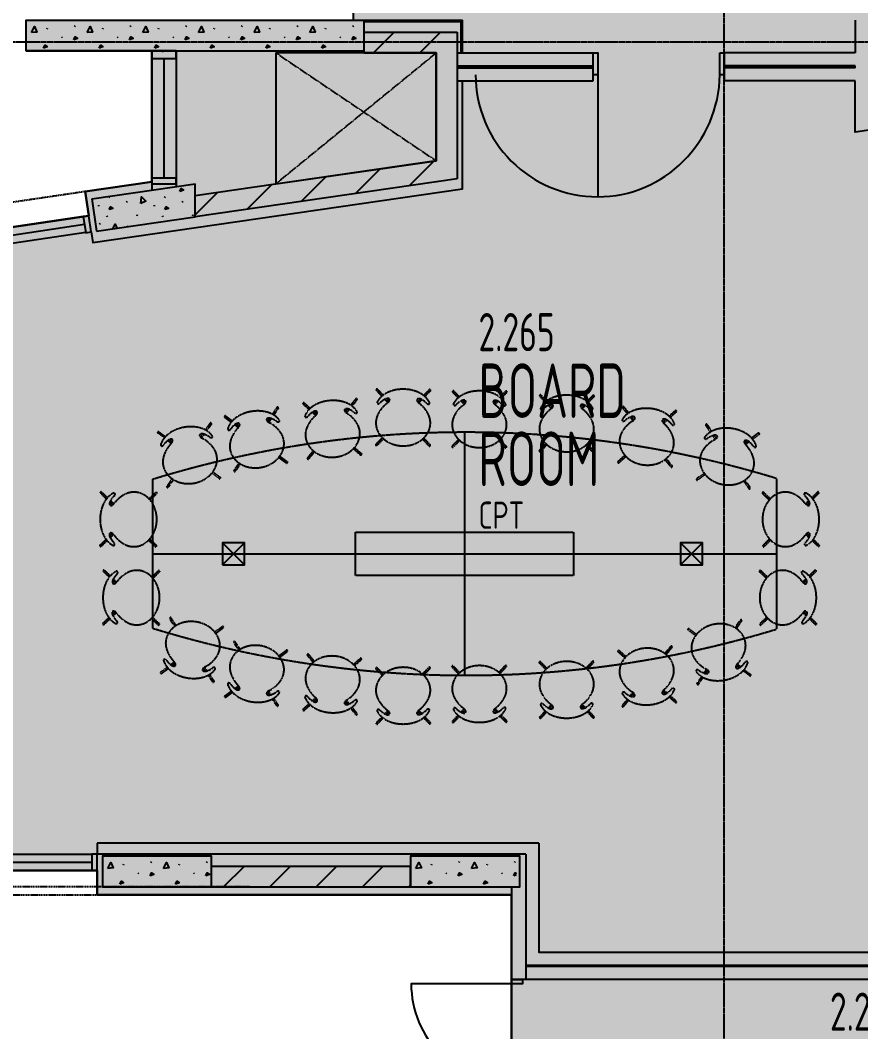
# Model space of a CAD drawing. Header units: millimetres. Extents: x -45258 to 103756, y -3540 to 105026.
# Drawn here: x -82 to 7626, y 7762 to 17043 of the extents above; entities that cross this region are included whole.
import ezdxf
from ezdxf.enums import TextEntityAlignment as Align

# ---------------------------------------------------------------- set-up
doc = ezdxf.new("R2010")
doc.units = ezdxf.units.MM
doc.header["$LTSCALE"] = 0.4
for name, pattern in [('BLD-80-FL-2$0$CENTER', [50.8, 31.75, -6.35, 6.35, -6.35]), ('BLD-80-FL-2$0$DASHED2', [9.525, 6.35, -3.175]), ('BLD-80-FL-2$0$HIDDEN', [0.375, 0.25, -0.125]), ('BLD-80-FL-2$0$HIDDEN2', [4.7625, 3.175, -1.5875])]:
    doc.linetypes.add(name, pattern=pattern)
for name, color, linetype in [('BLD-80-FL-2$0$DO-EXST-6CO', 6, 'Continuous'), ('BLD-80-FL-2$0$FL-EXST-8CO', 8, 'Continuous'), ('BLD-80-FL-2$0$ST-EXST-6CO', 6, 'Continuous'), ('BLD-80-FL-2$0$ST-EXST-7CO', 7, 'Continuous'), ('BLD-80-FL-2$0$ST-GRID-9CE', 9, 'BLD-80-FL-2$0$CENTER'), ('BLD-80-FL-2$0$TX-EXST-6CO', 6, 'Continuous'), ('BLD-80-FL-2$0$WA-HTCH-8CO-EXST', 8, 'Continuous'), ('BLD-80-FL-2$0$WA-MASN-3CO-EXST', 3, 'Continuous'), ('BLD-80-FL-2$0$WA-PART-6C0-EXST', 6, 'Continuous'), ('BLD-80-FL-2$0$WN-EXST-8CO', 8, 'Continuous'), ('XREF', 8, 'Continuous')]:
    doc.layers.add(name, color=color, linetype=linetype)
doc.layers.add('BLD-80-FL-2$0$FU-LOOS-8H2-EXST', color=8, linetype='BLD-80-FL-2$0$HIDDEN2', lineweight=25)
doc.layers.add('BLD-80-FL-2$0$SI-BUIL-253CO', color=253, linetype='Continuous', lineweight=25)
doc.styles.add('BLD-80-FL-2$0$ISO3098B', font='isocp2.shx', dxfattribs={"width": 0.8})

# ---------------------------------------------------------------- blocks, each defined once
blk = doc.blocks.new('BLD-80-FL-2', base_point=(226.58, 457.44))
at = {"layer": 'BLD-80-FL-2$0$SI-BUIL-253CO'}
h = blk.add_hatch(color=256, dxfattribs=at)
h.dxf.hatch_style = 1
h.paths.add_polyline_path([(33930.98, 4350.99), (36240.99, 4350.99), (36240.99, 199.98), (33930.98, 199.98)], flags=16)
h.paths.add_polyline_path([(38800, 6450.02), (41466.66, 6450.02), (41466.66, 3400.02), (38800, 3400.02)], flags=16)
h.paths.add_polyline_path([(36350, 2900.02), (39550, 2900.02), (39550, 200.02), (36350, 200.02)], flags=16)
h.paths.add_polyline_path([(41566.66, 6450.02), (44233.32, 6450.02), (44233.32, 3400.02), (41566.66, 3400.02)], flags=16)
h.paths.add_polyline_path([(38700, 6950.02), (38700, 3000.02), (36349.99, 3000.02), (36349.99, 6950.02), (29849.99, 6950.01), (29849.99, 8700.01), (27292.54, 8700.01), (27292.54, 8818.01), (28771.29, 18568.34), (29466.85, 23152.04), (16621.8, 25100.52), (16625.04, 25122.94), (16625.04, 27379.99), (12299.98, 27379.99), (12299.98, 27100), (13799.98, 27100), (13799.98, 25086.47), (219.98, 23282.48), (219.98, 19520), (3199.98, 19520), (3199.98, 17500), (199.98, 17500), (199.98, 17220), (1349.98, 17220), (1349.98, 16017.89), (739.79, 15927.75), (772.65, 15705.27), (-1172.02, 15418.02), (-327.38, 9699.99), (849.99, 9699.99), (849.99, 9474.99), (4649.78, 9474.99), (4649.78, 6950), (3600, 6950), (3600, 2989.93), (10761.85, 2240.02), (10784.76, 2458.82), (10752.61, 2462.19), (10752.61, 2550.02), (16300, 2550), (16300.02, 1881.32), (16155.36, 1896.47), (16132.45, 1677.66), (19500, 1325.05), (19500.01, 149.98), (18899.98, 147.57), (18900, -130.02), (47099.98, -129.97), (47099.98, 150.03), (46250, 150.03), (46250, 2900.03), (46999.99, 2900.03), (46999.99, 3399.98), (44333.26, 3399.98), (44333.26, 6450.02), (47099.99, 6450.02), (47099.99, 6950.02)])
at = {"layer": 'BLD-80-FL-2$0$DO-EXST-6CO'}
blk.add_line((5439.99, 17000), (5439.99, 15880), dxfattribs=at)
for points in [[(5399.98, 17200), (5439.98, 17200), (5439.98, 17000), (5399.98, 17000)], [(6559.99, 17200), (6599.99, 17200), (6599.99, 17000), (6559.99, 17000)], [(4749.96, 8699.99), (4749.95, 8659.99), (4649.96, 8659.99), (4649.96, 8699.99)]]:
    blk.add_lwpolyline(points, close=True, dxfattribs=at)
blk.add_lwpolyline([(4649.96, 8659.99), (3729.95, 8659.99), (3729.95, 8659.99, 0.4142136), (4649.95, 7739.99)], format="xyb", dxfattribs=at)
blk.add_arc((5439.99, 17000), 1120, 180.000036, 270.000036, dxfattribs=at)
blk.add_ellipse((5456.23, 17003.64), major_axis=(-320.55, -1078.73), ratio=0.979214, start_param=0.2799196, end_param=1.8507159, dxfattribs=at)
at = {"layer": 'BLD-80-FL-2$0$FL-EXST-8CO', "linetype": 'BLD-80-FL-2$0$DASHED2'}
for p, q in [((3960.26, 17200.01), (2489.99, 16000)), ((2489.99, 17200), (3959.98, 16209.92))]:
    blk.add_line(p, q, dxfattribs=at)
at = {"layer": 'BLD-80-FL-2$0$FL-EXST-8CO'}
for p, q in [((1999.96, 12504.23), (2199.96, 12704.23)), ((1999.96, 12704.23), (2199.96, 12504.23)), ((6199.96, 12504.23), (6399.96, 12704.23)), ((6199.96, 12704.23), (6399.96, 12504.23)), ((4649.77, 9549.99), (4649.96, 7699.99))]:
    blk.add_line(p, q, dxfattribs=at)
for points in [[(2489.99, 17200), (2489.99, 16000), (3959.98, 16209.92), (3960.26, 17200.01)], [(1999.96, 12504.23), (2199.96, 12504.23), (2199.96, 12704.23), (1999.96, 12704.23)], [(6199.96, 12504.23), (6399.96, 12504.23), (6399.96, 12704.23), (6199.96, 12704.23)]]:
    blk.add_lwpolyline(points, close=True, dxfattribs=at)
at = {"layer": 'BLD-80-FL-2$0$FU-LOOS-8H2-EXST'}
for p, q in [((3418.93, 14115.71), (3471.4, 14060.28)), ((3897.77, 14112), (3844.43, 14057.39)), ((3223.97, 14028.25), (3175.6, 13969.19)), ((3233.77, 14018.12), (3185.91, 13959.69)), ((3409.87, 14104.91), (3461.8, 14050.06)), ((3488.04, 14022.35), (3516.83, 13991.94)), ((3501.29, 14028.71), (3526.68, 14001.89)), ((3814.06, 14026.29), (3788.26, 13999.86)), ((3827.22, 14019.72), (3797.96, 13989.76)), ((3906.65, 14101.06), (3853.88, 14047.02)), ((4109.12, 14089.42), (4161.04, 14034.57)), ((4118.17, 14100.22), (4170.65, 14044.79)), ((4597.01, 14096.51), (4543.68, 14041.9)), ((4605.9, 14085.57), (4553.13, 14031.54)), ((4909.22, 14050.63), (4961.15, 13995.78)), ((4918.28, 14061.43), (4970.76, 14006)), ((5397.12, 14057.72), (5343.79, 14003.11)), ((5406.01, 14046.78), (5353.24, 13992.75)), ((2499.82, 13948.85), (2456.78, 13885.81)), ((2510.47, 13939.62), (2467.88, 13877.24)), ((2738.55, 13978.66), (2795.06, 13928.54)), ((2746.63, 13990.21), (2803.73, 13939.56)), ((3148.05, 13935.57), (3124.65, 13906.99)), ((3161.73, 13930.17), (3135.19, 13897.77)), ((4187.28, 14006.86), (4216.07, 13976.45)), ((4200.53, 14013.22), (4225.92, 13986.4)), ((4513.31, 14010.8), (4487.5, 13984.38)), ((4526.46, 14004.23), (4497.2, 13974.27)), ((4987.39, 13968.07), (5016.18, 13937.66)), ((5000.64, 13974.43), (5026.03, 13947.61)), ((5313.42, 13972.01), (5287.61, 13945.59)), ((5326.57, 13965.44), (5297.31, 13935.48)), ((5665.64, 13946.09), (5713.5, 13887.66)), ((5675.45, 13956.21), (5723.82, 13897.16)), ((2020.57, 13857.14), (2081.23, 13812.14)), ((2027.61, 13869.35), (2088.92, 13823.87)), ((2432.27, 13849.91), (2411.45, 13819.4)), ((2446.37, 13845.72), (2422.75, 13811.13)), ((2823.61, 13903.22), (2854.94, 13875.44)), ((2836.26, 13910.72), (2863.89, 13886.21)), ((5737.69, 13858.13), (5764.22, 13825.74)), ((5751.36, 13863.53), (5774.76, 13834.96)), ((6063.16, 13838.68), (6035.53, 13814.18)), ((6075.8, 13831.19), (6044.47, 13803.4)), ((6152.79, 13918.17), (6095.68, 13867.52)), ((6160.87, 13906.62), (6104.36, 13856.51)), ((1885.82, 13804.26), (1842.78, 13741.22)), ((1896.47, 13795.03), (1853.89, 13732.65)), ((2111.88, 13789.41), (2145.52, 13764.46)), ((2123.83, 13797.98), (2153.49, 13775.97)), ((6430.63, 13782.75), (6473.22, 13720.38)), ((6441.28, 13791.99), (6484.32, 13728.94)), ((1406.57, 13712.55), (1467.24, 13667.56)), ((1413.61, 13724.76), (1474.92, 13679.29)), ((1497.89, 13644.82), (1531.52, 13619.87)), ((1509.83, 13653.39), (1539.49, 13631.39)), ((1818.28, 13705.32), (1797.45, 13674.81)), ((1832.37, 13701.13), (1808.76, 13666.55)), ((3466.35, 13670.22), (3405.84, 13608.26)), ((3474.45, 13658.48), (3417.4, 13600.06)), ((3835.17, 13655.69), (3891.31, 13596.39)), ((3843.45, 13667.3), (3902.99, 13604.41)), ((4165.59, 13654.73), (4105.08, 13592.77)), ((4173.7, 13643), (4116.64, 13584.58)), ((4217.99, 13719.41), (4217.99, 11489.73)), ((4542.7, 13651.81), (4602.24, 13588.92)), ((6494.73, 13688.86), (6518.35, 13654.27)), ((6508.83, 13693.04), (6529.65, 13662.54)), ((6913.49, 13712.49), (6852.19, 13667.01)), ((6920.53, 13700.28), (6859.87, 13655.28)), ((2832.69, 13550.55), (2777.81, 13483.55)), ((3201.38, 13568.22), (3262.47, 13514.04)), ((3208.62, 13580.5), (3273.41, 13523.04)), ((4534.41, 13640.2), (4590.55, 13580.91)), ((4965.7, 13615.94), (4905.19, 13553.98)), ((4973.81, 13604.21), (4916.75, 13545.79)), ((5334.52, 13601.41), (5390.66, 13542.12)), ((5342.81, 13613.02), (5402.35, 13550.13)), ((6817.27, 13641.11), (6787.61, 13619.11)), ((6829.22, 13632.55), (6795.58, 13607.6)), ((2517.41, 13488.6), (2582.99, 13439.96)), ((2523.55, 13501.47), (2593.11, 13449.88)), ((2841.79, 13539.56), (2790.05, 13476.39)), ((5690.8, 13508.47), (5626, 13451.01)), ((5698.04, 13496.18), (5636.94, 13442)), ((6057.62, 13467.53), (6109.37, 13404.36)), ((6066.72, 13478.51), (6121.6, 13411.51)), ((2151.67, 13438.87), (2102.84, 13367.34)), ((2161.69, 13428.72), (2115.65, 13361.28)), ((1358.21, 13288.07), (1358.21, 11920.3)), ((1537.67, 13294.28), (1488.84, 13222.75)), ((1547.69, 13284.13), (1501.65, 13216.69)), ((1903.41, 13344.02), (1969, 13295.37)), ((1909.56, 13356.89), (1979.11, 13305.29)), ((6417.55, 13344.61), (6347.99, 13293.01)), ((6423.69, 13331.74), (6358.11, 13283.09)), ((6779.41, 13271.85), (6825.45, 13204.41)), ((6789.43, 13282), (6838.27, 13210.48)), ((7078.99, 13295.49), (7078.99, 11913.36)), ((879.8, 13162.26), (934.42, 13108.93)), ((890.74, 13171.15), (944.78, 13118.38)), ((972.08, 13091.71), (1002.04, 13062.45)), ((1324.5, 13107.95), (1387.39, 13167.49)), ((1336.11, 13099.66), (1395.41, 13155.81)), ((7012.16, 13099.67), (6952.86, 13155.81)), ((7023.77, 13107.95), (6960.88, 13167.49)), ((7376.19, 13091.72), (7346.23, 13062.46)), ((7457.53, 13171.15), (7403.5, 13118.38)), ((7468.47, 13162.26), (7413.86, 13108.93)), ((965.51, 13078.56), (991.94, 13052.76)), ((7382.76, 13078.56), (7356.33, 13052.76)), ((876.1, 12683.42), (931.53, 12735.9)), ((886.9, 12674.37), (941.74, 12726.29)), ((963.09, 12765.78), (989.91, 12791.18)), ((969.46, 12752.53), (999.87, 12781.32)), ((1321.58, 12730.84), (1383.55, 12670.34)), ((1333.32, 12738.95), (1391.74, 12681.9)), ((3218.6, 12804.22), (5218.6, 12804.22)), ((3218.6, 12404.22), (3218.6, 12804.22)), ((5218.6, 12804.22), (5218.6, 12404.22)), ((7014.95, 12738.95), (6956.53, 12681.9)), ((7026.69, 12730.84), (6964.73, 12670.34)), ((7378.82, 12752.53), (7348.41, 12781.33)), ((7385.18, 12765.79), (7358.36, 12791.18)), ((7461.38, 12674.37), (7406.53, 12726.3)), ((7472.18, 12683.42), (7416.75, 12735.9)), ((1358.21, 12604.22), (7078.99, 12604.22)), ((905.55, 12444.56), (960.17, 12391.23)), ((916.49, 12453.45), (970.53, 12400.68)), ((1350.25, 12390.25), (1413.14, 12449.79)), ((1361.86, 12381.96), (1421.16, 12438.1)), ((6986.41, 12381.96), (6927.11, 12438.11)), ((6998.02, 12390.25), (6935.13, 12449.79)), ((7431.78, 12453.45), (7377.74, 12400.68)), ((7442.72, 12444.56), (7388.11, 12391.23)), ((991.26, 12360.86), (1017.69, 12335.06)), ((997.83, 12374.01), (1027.79, 12344.75)), ((5218.6, 12404.22), (3218.6, 12404.22)), ((7350.44, 12374.01), (7320.48, 12344.75)), ((7357.01, 12360.86), (7330.58, 12335.06)), ((988.84, 12048.08), (1015.66, 12073.48)), ((7359.43, 12048.09), (7332.61, 12073.48)), ((901.85, 11965.72), (957.28, 12018.2)), ((912.65, 11956.67), (967.49, 12008.59)), ((995.21, 12034.83), (1025.62, 12063.62)), ((1347.33, 12013.14), (1409.3, 11952.63)), ((1359.07, 12021.25), (1417.49, 11964.2)), ((1563.86, 11937.56), (1515.03, 12009.08)), ((1573.88, 11947.71), (1527.84, 12015.15)), ((6701.51, 11926.79), (6747.55, 11994.23)), ((6711.53, 11916.64), (6760.36, 11988.16)), ((6989.2, 12021.25), (6930.78, 11964.2)), ((7000.94, 12013.14), (6938.98, 11952.64)), ((7353.07, 12034.83), (7322.66, 12063.62)), ((7435.63, 11956.67), (7380.78, 12008.6)), ((7446.43, 11965.72), (7391, 12018.2)), ((1929.6, 11887.82), (1995.19, 11936.47)), ((1935.75, 11874.95), (2005.3, 11926.54)), ((6339.64, 11854.03), (6270.08, 11905.62)), ((6345.79, 11866.9), (6280.2, 11915.55)), ((2151.67, 11718.96), (2102.84, 11790.49)), ((2161.69, 11729.11), (2115.65, 11796.55)), ((2517.41, 11669.22), (2582.99, 11717.87)), ((2523.55, 11656.36), (2593.11, 11707.95)), ((5690.8, 11649.36), (5626, 11706.82)), ((5698.04, 11661.65), (5636.94, 11715.83)), ((6057.62, 11690.3), (6109.37, 11753.47)), ((6066.72, 11679.32), (6121.6, 11746.32)), ((1524.08, 11587.01), (1557.71, 11611.96)), ((2832.69, 11607.28), (2777.81, 11674.28)), ((2841.79, 11618.27), (2790.05, 11681.44)), ((3201.38, 11589.61), (3262.47, 11643.79)), ((3208.62, 11577.33), (3273.42, 11634.79)), ((4965.7, 11541.89), (4905.19, 11603.85)), ((4973.81, 11553.62), (4916.75, 11612.04)), ((5334.52, 11556.42), (5390.66, 11615.71)), ((5342.81, 11544.81), (5402.35, 11607.7)), ((1432.76, 11519.28), (1493.43, 11564.28)), ((1439.8, 11507.07), (1501.11, 11552.55)), ((1536.02, 11578.44), (1565.69, 11600.45)), ((1844.47, 11526.51), (1823.65, 11557.02)), ((1858.56, 11530.7), (1834.95, 11565.29)), ((3466.35, 11487.61), (3405.84, 11549.57)), ((3474.45, 11499.34), (3417.4, 11557.77)), ((3835.17, 11502.14), (3891.31, 11561.44)), ((3843.45, 11490.53), (3902.99, 11553.42)), ((4165.59, 11503.1), (4105.08, 11565.06)), ((4173.7, 11514.83), (4116.64, 11573.25)), ((4534.41, 11517.63), (4590.55, 11576.92)), ((4542.7, 11506.02), (4602.24, 11568.91)), ((6416.83, 11509.78), (6440.44, 11544.37)), ((6430.92, 11505.6), (6451.75, 11536.1)), ((6739.37, 11557.52), (6709.71, 11579.53)), ((6751.31, 11566.09), (6717.68, 11591.04)), ((6835.59, 11486.15), (6774.28, 11531.63)), ((6842.63, 11498.36), (6781.96, 11543.36)), ((1912.02, 11427.57), (1868.97, 11490.61)), ((1922.66, 11436.8), (1880.08, 11499.18)), ((6352.73, 11415.88), (6395.31, 11478.26)), ((6363.38, 11406.65), (6406.42, 11469.7)), ((2020.57, 11300.69), (2081.23, 11345.68)), ((2027.61, 11288.48), (2088.92, 11333.95)), ((2111.88, 11368.42), (2145.52, 11393.37)), ((2123.83, 11359.85), (2153.49, 11381.85)), ((2432.27, 11307.92), (2411.45, 11338.43)), ((2446.37, 11312.11), (2422.75, 11346.69)), ((5737.69, 11299.7), (5764.22, 11332.09)), ((5751.36, 11294.3), (5774.76, 11322.87)), ((6063.16, 11319.15), (6035.53, 11343.65)), ((6075.8, 11326.64), (6044.47, 11354.43)), ((2499.82, 11208.98), (2456.78, 11272.02)), ((2510.47, 11218.21), (2467.89, 11280.59)), ((2823.61, 11254.61), (2854.94, 11282.39)), ((2836.26, 11247.11), (2863.89, 11271.62)), ((3148.05, 11222.26), (3124.65, 11250.84)), ((3161.73, 11227.66), (3135.19, 11260.06)), ((5665.64, 11211.74), (5713.5, 11270.17)), ((5675.45, 11201.62), (5723.82, 11260.67)), ((6152.79, 11239.66), (6095.68, 11290.31)), ((6160.87, 11251.21), (6104.36, 11301.32)), ((2738.55, 11179.17), (2795.06, 11229.29)), ((2746.62, 11167.62), (2803.74, 11218.27)), ((3223.97, 11129.58), (3175.6, 11188.64)), ((3233.77, 11139.71), (3185.91, 11198.14)), ((3488.04, 11135.48), (3516.83, 11165.89)), ((3501.29, 11129.12), (3526.68, 11155.94)), ((3814.06, 11131.54), (3788.26, 11157.96)), ((3827.22, 11138.11), (3797.96, 11168.07)), ((4187.28, 11150.97), (4216.07, 11181.38)), ((4200.53, 11144.61), (4225.92, 11171.43)), ((4513.31, 11147.03), (4487.5, 11173.45)), ((4526.46, 11153.6), (4497.2, 11183.56)), ((4909.22, 11107.2), (4961.15, 11162.05)), ((4918.28, 11096.4), (4970.76, 11151.83)), ((4987.39, 11189.76), (5016.18, 11220.17)), ((5000.64, 11183.4), (5026.03, 11210.22)), ((5313.42, 11185.82), (5287.61, 11212.24)), ((5326.57, 11192.39), (5297.31, 11222.35)), ((5397.12, 11100.11), (5343.79, 11154.72)), ((5406.01, 11111.05), (5353.23, 11165.08)), ((3409.87, 11052.92), (3461.8, 11107.77)), ((3418.93, 11042.12), (3471.4, 11097.55)), ((3897.77, 11045.83), (3844.43, 11100.44)), ((3906.65, 11056.77), (3853.88, 11110.8)), ((4109.12, 11068.41), (4161.04, 11123.26)), ((4118.17, 11057.61), (4170.65, 11113.04)), ((4597.01, 11061.32), (4543.68, 11115.93)), ((4605.9, 11072.26), (4553.13, 11126.29))]:
    blk.add_line(p, q, dxfattribs=at)
for centre, radius, start, end in [((3415.3, 14109.63), 7, 38.006548, 228.76187), ((3901.29, 14105.87), 7, 310.350931, 141.106253), ((3228.02, 14022.45), 7, 315.350931, 146.106253), ((4114.55, 14094.14), 7, 38.006548, 228.76187), ((4600.54, 14090.38), 7, 310.350931, 141.106253), ((4914.66, 14055.35), 7, 38.006548, 228.76187), ((5400.65, 14051.59), 7, 310.350931, 141.106253), ((2504.36, 13943.43), 7, 320.350931, 151.106253), ((2743.55, 13983.84), 7, 43.006548, 233.76187), ((3678.47, 13757.86), 283.86, 126.06909, 150.910487), ((3632.71, 13758.22), 283.86, 28.202315, 53.487287), ((4377.71, 13742.37), 283.86, 126.06909, 150.910487), ((4331.96, 13742.73), 283.86, 28.202315, 53.487287), ((5177.82, 13703.58), 283.86, 126.06909, 150.910487), ((5132.07, 13703.94), 283.86, 28.202315, 53.487287), ((5671.4, 13950.41), 7, 33.893765, 224.649087), ((2025.1, 13862.74), 7, 48.006548, 238.76187), ((3036.37, 13656.34), 283.86, 131.06909, 155.910487), ((2990.76, 13652.71), 283.86, 33.202315, 58.487287), ((6155.87, 13911.8), 7, 306.238148, 136.99347), ((1890.36, 13798.84), 7, 320.350931, 151.106253), ((2345.35, 13562.01), 283.86, 136.06909, 160.910487), ((2300.23, 13554.42), 283.86, 38.202315, 63.487287), ((5908.66, 13580.67), 283.86, 121.512731, 146.797703), ((5863.04, 13584.31), 283.86, 24.089531, 48.930928), ((6436.74, 13786.56), 7, 28.893765, 219.649087), ((4233.42, 3950.58), 9768.84, 73.064245, 107.114734), ((1411.1, 13718.15), 7, 48.006548, 238.76187), ((1686.23, 13409.83), 283.86, 38.202315, 63.487287), ((6640.87, 13397.55), 283.86, 116.512731, 141.797703), ((6916, 13705.88), 7, 301.238148, 131.99347), ((1731.36, 13417.42), 283.86, 136.06909, 160.910487), ((3411.39, 13603.65), 7, 130.135287, 320.516276), ((3897.37, 13599.88), 7, 218.596526, 48.977515), ((4110.63, 13588.16), 7, 130.135287, 320.516276), ((4596.62, 13584.39), 7, 218.596526, 48.977515), ((4910.74, 13549.37), 7, 130.135287, 320.516276), ((5396.73, 13545.6), 7, 218.596526, 48.977515), ((6595.75, 13405.15), 283.86, 19.089531, 43.930928), ((2783.75, 13479.43), 7, 135.135287, 325.516276), ((3268.21, 13518.04), 7, 223.596526, 53.977515), ((2109.11, 13363.76), 7, 140.135287, 330.516276), ((2588.36, 13444.45), 7, 228.596526, 58.977515), ((5631.2, 13446.01), 7, 126.022503, 316.403492), ((6115.67, 13407.4), 7, 214.483742, 44.864731), ((1974.37, 13299.86), 7, 228.596526, 58.977515), ((6352.74, 13287.58), 7, 121.022503, 311.403492), ((1495.11, 13219.17), 7, 140.135287, 330.516276), ((6832, 13206.9), 7, 209.483742, 39.864731), ((885.93, 13165.79), 7, 40.351081, 231.106403), ((1233.59, 12897.21), 283.86, 118.202465, 143.487437), ((1391.92, 13161.87), 7, 308.596676, 138.977665), ((6956.35, 13161.87), 7, 41.022353, 231.403342), ((7114.69, 12897.21), 283.86, 36.512581, 61.797553), ((7462.34, 13165.79), 7, 308.893615, 139.648937), ((1233.94, 12942.97), 283.86, 216.06924, 240.910637), ((7114.33, 12942.97), 283.86, 299.089381, 323.930778), ((882.17, 12679.8), 7, 128.006698, 318.76202), ((1388.16, 12675.89), 7, 220.135437, 50.516426), ((6960.12, 12675.89), 7, 129.483592, 319.864581), ((7466.1, 12679.8), 7, 221.237998, 51.99332), ((911.68, 12448.09), 7, 40.351081, 231.106403), ((1417.67, 12444.17), 7, 308.596676, 138.977665), ((6930.6, 12444.17), 7, 41.022353, 231.403342), ((7436.59, 12448.09), 7, 308.893615, 139.648937), ((1259.34, 12179.51), 283.86, 118.202465, 143.487437), ((7088.94, 12179.51), 283.86, 36.512581, 61.797553), ((1259.69, 12225.27), 283.86, 216.06924, 240.910637), ((1521.3, 12012.66), 7, 29.483742, 219.864731), ((6754.09, 11991.74), 7, 320.135287, 150.516276), ((7088.58, 12225.27), 283.86, 299.089381, 323.930778), ((907.92, 11962.1), 7, 128.006698, 318.76202), ((4233.42, 21258.55), 9768.84, 252.886592, 286.93529), ((1413.91, 11958.19), 7, 220.135437, 50.516426), ((2000.56, 11931.98), 7, 301.022503, 131.403492), ((6274.83, 11911.06), 7, 48.596526, 238.977515), ((6934.37, 11958.19), 7, 129.483592, 319.864581), ((7440.35, 11962.1), 7, 221.237998, 51.99332), ((2109.11, 11794.07), 7, 29.483742, 219.864731), ((1757.55, 11814.41), 283.86, 199.089531, 223.930928), ((2588.36, 11713.38), 7, 301.022503, 131.403492), ((5631.2, 11711.82), 7, 43.596526, 233.977515), ((6115.67, 11750.43), 7, 315.135287, 145.516276), ((6517.84, 11793.49), 283.86, 316.06909, 340.910487), ((1712.42, 11822.01), 283.86, 296.512731, 321.797703), ((2783.75, 11678.39), 7, 34.483742, 224.864731), ((3268.21, 11639.79), 7, 306.022503, 136.403492), ((4910.74, 11608.46), 7, 39.483742, 229.864731), ((5396.73, 11612.23), 7, 311.022503, 141.403492), ((6562.97, 11801.09), 283.86, 218.202315, 243.487287), ((1437.29, 11513.68), 7, 121.238148, 311.99347), ((3411.39, 11554.18), 7, 39.483742, 229.864731), ((3897.37, 11557.95), 7, 311.022503, 141.403492), ((4110.63, 11569.67), 7, 39.483742, 229.864731), ((4596.62, 11573.44), 7, 311.022503, 141.403492), ((1916.55, 11433), 7, 208.893765, 39.649087), ((2345.35, 11595.82), 283.86, 199.089531, 223.930928), ((2300.23, 11603.41), 283.86, 296.512731, 321.797703), ((5908.66, 11577.16), 283.86, 213.202315, 238.487287), ((5863.04, 11573.52), 283.86, 311.06909, 335.910487), ((6358.84, 11412.08), 7, 140.350931, 331.106253), ((6838.1, 11492.76), 7, 228.006548, 58.76187), ((3036.37, 11501.49), 283.86, 204.089531, 228.930928), ((2990.76, 11505.12), 283.86, 301.512731, 326.797703), ((2025.1, 11295.09), 7, 121.238148, 311.99347), ((3678.47, 11399.97), 283.86, 209.089531, 233.930928), ((3632.71, 11399.61), 283.86, 306.512731, 331.797703), ((4377.71, 11415.46), 283.86, 209.089531, 233.930928), ((4331.96, 11415.1), 283.86, 306.512731, 331.797703), ((5177.82, 11454.25), 283.86, 209.089531, 233.930928), ((5132.07, 11453.89), 283.86, 306.512731, 331.797703), ((6155.87, 11246.03), 7, 223.006548, 53.76187), ((2504.36, 11214.4), 7, 208.893765, 39.649087), ((2743.55, 11173.99), 7, 126.238148, 316.99347), ((3228.02, 11135.38), 7, 213.893765, 44.649087), ((5671.4, 11207.42), 7, 135.350931, 326.106253), ((3415.3, 11048.19), 7, 131.238148, 321.99347), ((3901.29, 11051.96), 7, 218.893765, 49.649087), ((4114.55, 11063.68), 7, 131.238148, 321.99347), ((4600.54, 11067.45), 7, 218.893765, 49.649087), ((4914.66, 11102.47), 7, 131.238148, 321.99347), ((5400.65, 11106.24), 7, 218.893765, 49.649087)]:
    blk.add_arc(centre, radius, start, end, dxfattribs=at)
for centre, major_axis, ratio, start_param, end_param in [((3657.04, 13944.66), (-249.99, 1.94), 0.6804, 3.5172606, 5.9473261), ((2998.74, 13840.56), (-249.21, -19.86), 0.6804, 3.5172606, 5.9473261), ((3656.75, 13908.07), (-249.99, 1.94), 0.61236, 5.4594959, 5.7398487), ((3497.92, 14003.93), (-33.23, -19.02), 0.5378224, 1.5707963, 4.712389), ((3817.05, 14001.46), (-32.93, 19.53), 0.5378224, 4.712389, 7.8539816), ((3656.75, 13908.07), (-249.99, 1.94), 0.61236, 3.6904917, 3.9883247), ((4356.28, 13929.17), (-249.99, 1.94), 0.6804, 3.5172606, 5.9473261), ((4197.16, 13988.44), (-33.23, -19.02), 0.5378224, 1.5707963, 4.712389), ((4516.3, 13985.97), (-32.93, 19.53), 0.5378224, 4.712389, 7.8539816), ((5156.39, 13890.38), (-249.99, 1.94), 0.6804, 3.5172606, 5.9473261), ((2291.81, 13742.25), (-246.53, -41.5), 0.6804, 3.5172606, 5.9473261), ((3153.2, 13911.09), (-34.5, 16.59), 0.5378224, 4.712389, 7.8539816), ((3001.65, 13804.08), (-249.21, -19.86), 0.61236, 3.6904917, 3.9883247), ((3216.25, 13911.38), (15.93, -15.12), 0.6193912, 4.712389, 7.8539816), ((3435.01, 13999.69), (14.81, 16.22), 0.6193912, 1.5707963, 4.712389), ((3879.89, 13996.25), (14.55, -16.45), 0.6193912, 4.712389, 7.8539816), ((4134.25, 13984.2), (14.81, 16.22), 0.6193912, 1.5707963, 4.712389), ((4356, 13892.58), (-249.99, 1.94), 0.61236, 5.4594959, 5.7398487), ((4356, 13892.58), (-249.99, 1.94), 0.61236, 3.6904917, 3.9883247), ((4579.14, 13980.76), (14.55, -16.45), 0.6193912, 4.712389, 7.8539816), ((4934.36, 13945.41), (14.81, 16.22), 0.6193912, 1.5707963, 4.712389), ((5156.11, 13853.79), (-249.99, 1.94), 0.61236, 5.4594959, 5.7398487), ((4997.27, 13949.65), (-33.23, -19.02), 0.5378224, 1.5707963, 4.712389), ((5316.41, 13947.18), (-32.93, 19.53), 0.5378224, 4.712389, 7.8539816), ((5156.11, 13853.79), (-249.99, 1.94), 0.61236, 3.6904917, 3.9883247), ((5379.25, 13941.97), (14.55, -16.45), 0.6193912, 4.712389, 7.8539816), ((5900.68, 13768.52), (249.21, -19.86), 0.6804, 0.3358592, 2.7659247), ((2439.53, 13825.98), (-35.82, 13.52), 0.5378224, 4.712389, 7.8539816), ((2297.88, 13706.16), (-246.53, -41.5), 0.61236, 3.6904917, 3.9883247), ((2502.32, 13831.75), (17.19, -13.67), 0.6193912, 4.712389, 7.8539816), ((2772.76, 13876.03), (13.34, 17.45), 0.6193912, 1.5707963, 4.712389), ((3001.65, 13804.08), (-249.21, -19.86), 0.61236, 5.4594959, 5.7398487), ((2835.06, 13885.74), (-31.44, -21.85), 0.5378224, 1.5707963, 4.712389), ((3655.95, 13804.76), (-249.99, 1.94), 0.84, 5.8436414, 9.8643176), ((4355.2, 13789.27), (-249.99, 1.94), 0.84, 5.8436414, 9.8643176), ((5155.31, 13750.48), (-249.99, 1.94), 0.84, 5.8436414, 9.8643176), ((5683.17, 13839.34), (15.93, 15.12), 0.6193912, 1.5707963, 4.712389), ((5897.77, 13732.05), (249.21, -19.86), 0.61236, 2.2948606, 2.5926936), ((5746.22, 13839.06), (-34.5, -16.59), 0.5378224, 1.5707963, 4.712389), ((6064.35, 13813.7), (-31.44, 21.85), 0.5378224, 4.712389, 7.8539816), ((5897.77, 13732.05), (249.21, -19.86), 0.61236, 0.5433367, 0.8236894), ((1677.81, 13597.66), (-246.53, -41.5), 0.6804, 3.5172606, 5.9473261), ((2063.59, 13757.89), (11.76, 18.55), 0.6193912, 1.5707963, 4.712389), ((2297.88, 13706.16), (-246.53, -41.5), 0.61236, 5.4594959, 5.7398487), ((2124.81, 13772.99), (-29.42, -24.5), 0.5378224, 1.5707963, 4.712389), ((3009.85, 13701.1), (-249.21, -19.86), 0.84, 5.8436414, 9.8643176), ((5889.56, 13629.06), (249.21, -19.86), 0.84, 2.7020531, 6.7227292), ((6126.66, 13804), (13.34, -17.45), 0.6193912, 4.712389, 7.8539816), ((6649.3, 13585.38), (246.53, -41.5), 0.6804, 0.3358592, 2.7659247), ((1683.89, 13561.57), (-246.53, -41.5), 0.61236, 5.4594959, 5.7398487), ((1510.82, 13628.4), (-29.42, -24.5), 0.5378224, 1.5707963, 4.712389), ((1825.53, 13681.39), (-35.82, 13.52), 0.5378224, 4.712389, 7.8539816), ((1683.89, 13561.57), (-246.53, -41.5), 0.61236, 3.6904917, 3.9883247), ((1888.32, 13687.16), (17.19, -13.67), 0.6193912, 4.712389, 7.8539816), ((2315.03, 13604.29), (-246.53, -41.5), 0.84, 5.8436414, 9.8643176), ((6438.78, 13674.89), (17.19, 13.67), 0.6193912, 1.5707963, 4.712389), ((6643.22, 13549.3), (246.53, -41.5), 0.61236, 2.2948606, 2.5926936), ((6501.57, 13669.11), (-35.82, -13.52), 0.5378224, 1.5707963, 4.712389), ((6816.29, 13616.13), (-29.42, 24.5), 0.5378224, 4.712389, 7.8539816), ((1701.04, 13459.7), (-246.53, -41.5), 0.84, 5.8436414, 9.8643176), ((1449.6, 13613.3), (11.76, 18.55), 0.6193912, 1.5707963, 4.712389), ((6626.07, 13447.42), (246.53, -41.5), 0.84, 2.7020531, 6.7227292), ((6643.22, 13549.3), (246.53, -41.5), 0.61236, 0.5433367, 0.8236894), ((6877.51, 13601.03), (11.76, -18.55), 0.6193912, 4.712389, 7.8539816), ((1187.04, 12920.45), (-1.93, -249.99), 0.84, 5.8436414, 9.8643176), ((7161.23, 12920.45), (1.93, -249.99), 0.84, 2.7020531, 6.7227292), ((1047.15, 12921.53), (-1.93, -249.99), 0.6804, 3.5172606, 5.9473261), ((990.34, 13081.55), (-19.53, -32.93), 0.5378224, 4.712389, 7.8539816), ((1083.74, 12921.25), (-1.93, -249.99), 0.61236, 3.6904917, 3.9883247), ((995.55, 13144.39), (16.45, 14.55), 0.6193912, 4.712389, 7.8539816), ((7352.72, 13144.39), (16.45, -14.55), 0.6193912, 1.5707963, 4.712389), ((7357.93, 13081.55), (-19.53, 32.93), 0.5378224, 1.5707963, 4.712389), ((7264.54, 12921.25), (1.93, -249.99), 0.61236, 2.2948606, 2.5926936), ((7301.13, 12921.54), (1.93, -249.99), 0.6804, 0.3358592, 2.7659247), ((987.87, 12762.42), (19.02, -33.23), 0.5378224, 1.5707963, 4.712389), ((1083.74, 12921.25), (-1.93, -249.99), 0.61236, 5.4594959, 5.7398487), ((7360.4, 12762.42), (19.02, 33.23), 0.5378224, 4.712389, 7.8539816), ((7264.54, 12921.25), (1.93, -249.99), 0.61236, 0.5433367, 0.8236894), ((992.11, 12699.5), (-16.22, 14.81), 0.6193912, 1.5707963, 4.712389), ((7356.16, 12699.51), (-16.22, -14.81), 0.6193912, 4.712389, 7.8539816), ((1072.9, 12203.83), (-1.93, -249.99), 0.6804, 3.5172606, 5.9473261), ((1021.3, 12426.69), (16.45, 14.55), 0.6193912, 4.712389, 7.8539816), ((1212.79, 12202.75), (-1.93, -249.99), 0.84, 5.8436414, 9.8643176), ((7135.48, 12202.75), (1.93, -249.99), 0.84, 2.7020531, 6.7227292), ((7326.97, 12426.69), (16.45, -14.55), 0.6193912, 1.5707963, 4.712389), ((7275.38, 12203.83), (1.93, -249.99), 0.6804, 0.3358592, 2.7659247), ((1016.09, 12363.85), (-19.53, -32.93), 0.5378224, 4.712389, 7.8539816), ((1109.49, 12203.55), (-1.93, -249.99), 0.61236, 3.6904917, 3.9883247), ((7332.18, 12363.85), (-19.53, 32.93), 0.5378224, 1.5707963, 4.712389), ((7238.79, 12203.55), (1.93, -249.99), 0.61236, 2.2948606, 2.5926936), ((1013.62, 12044.72), (19.02, -33.23), 0.5378224, 1.5707963, 4.712389), ((7334.65, 12044.72), (19.02, 33.23), 0.5378224, 4.712389, 7.8539816), ((1109.49, 12203.55), (-1.93, -249.99), 0.61236, 5.4594959, 5.7398487), ((1017.86, 11981.8), (-16.22, 14.81), 0.6193912, 1.5707963, 4.712389), ((1727.23, 11772.14), (-246.53, 41.5), 0.84, 2.7020531, 6.7227292), ((6548.16, 11751.22), (246.53, 41.5), 0.84, 5.8436414, 9.8643176), ((7330.41, 11981.81), (-16.22, -14.81), 0.6193912, 4.712389, 7.8539816), ((7238.79, 12203.55), (1.93, -249.99), 0.61236, 0.5433367, 0.8236894), ((2315.03, 11553.54), (-246.53, 41.5), 0.84, 2.7020531, 6.7227292), ((5889.56, 11528.77), (249.21, 19.86), 0.84, 5.8436414, 9.8643176), ((1475.79, 11618.53), (-11.76, 18.55), 0.6193912, 4.712389, 7.8539816), ((1704, 11634.18), (-246.53, 41.5), 0.6804, 0.3358592, 2.7659247), ((1710.08, 11670.26), (-246.53, 41.5), 0.61236, 0.5433367, 0.8236894), ((1537.01, 11603.43), (29.42, -24.5), 0.5378224, 4.712389, 7.8539816), ((3009.85, 11456.73), (-249.21, 19.86), 0.84, 2.7020531, 6.7227292), ((5155.31, 11407.35), (-249.99, -1.94), 0.84, 2.7020531, 6.7227292), ((6565.31, 11649.34), (246.53, 41.5), 0.61236, 5.4594959, 5.7398487), ((6799.6, 11597.61), (-11.76, -18.55), 0.6193912, 1.5707963, 4.712389), ((1851.72, 11550.45), (35.82, 13.52), 0.5378224, 1.5707963, 4.712389), ((1710.08, 11670.26), (-246.53, 41.5), 0.61236, 2.2948606, 2.5926936), ((1914.51, 11544.67), (-17.19, -13.67), 0.6193912, 1.5707963, 4.712389), ((3655.95, 11353.07), (-249.99, -1.94), 0.84, 2.7020531, 6.7227292), ((4355.2, 11368.56), (-249.99, -1.94), 0.84, 2.7020531, 6.7227292), ((6360.88, 11523.75), (-17.19, 13.67), 0.6193912, 4.712389, 7.8539816), ((6571.39, 11613.26), (246.53, 41.5), 0.6804, 3.5172606, 5.9473261), ((6565.31, 11649.34), (246.53, 41.5), 0.61236, 3.6904917, 3.9883247), ((6423.67, 11529.53), (35.82, -13.52), 0.5378224, 4.712389, 7.8539816), ((6738.38, 11582.51), (29.42, 24.5), 0.5378224, 1.5707963, 4.712389), ((2063.59, 11399.94), (-11.76, 18.55), 0.6193912, 4.712389, 7.8539816), ((2291.81, 11415.58), (-246.53, 41.5), 0.6804, 0.3358592, 2.7659247), ((2297.88, 11451.66), (-246.53, 41.5), 0.61236, 0.5433367, 0.8236894), ((2124.81, 11384.84), (29.42, -24.5), 0.5378224, 4.712389, 7.8539816), ((2439.53, 11331.85), (35.82, 13.52), 0.5378224, 1.5707963, 4.712389), ((2297.88, 11451.66), (-246.53, 41.5), 0.61236, 2.2948606, 2.5926936), ((2502.32, 11326.07), (-17.19, -13.67), 0.6193912, 1.5707963, 4.712389), ((5683.17, 11318.49), (-15.93, 15.12), 0.6193912, 4.712389, 7.8539816), ((5900.68, 11389.31), (249.21, 19.86), 0.6804, 3.5172606, 5.9473261), ((5897.77, 11425.78), (249.21, 19.86), 0.61236, 3.6904917, 3.9883247), ((5746.22, 11318.77), (34.5, -16.59), 0.5378224, 4.712389, 7.8539816), ((6064.35, 11344.13), (31.44, 21.85), 0.5378224, 1.5707963, 4.712389), ((5897.77, 11425.78), (249.21, 19.86), 0.61236, 5.4594959, 5.7398487), ((6126.66, 11353.83), (-13.34, -17.45), 0.6193912, 1.5707963, 4.712389), ((2772.76, 11281.79), (-13.34, 17.45), 0.6193912, 4.712389, 7.8539816), ((2998.74, 11317.27), (-249.21, 19.86), 0.6804, 0.3358592, 2.7659247), ((3001.65, 11353.75), (-249.21, 19.86), 0.61236, 0.5433367, 0.8236894), ((2835.06, 11272.09), (31.44, -21.85), 0.5378224, 4.712389, 7.8539816), ((3153.2, 11246.74), (34.5, 16.59), 0.5378224, 1.5707963, 4.712389), ((3001.65, 11353.75), (-249.21, 19.86), 0.61236, 2.2948606, 2.5926936), ((3216.25, 11246.45), (-15.93, -15.12), 0.6193912, 1.5707963, 4.712389), ((4934.36, 11212.41), (-14.81, 16.22), 0.6193912, 4.712389, 7.8539816), ((5379.25, 11215.86), (-14.55, -16.45), 0.6193912, 1.5707963, 4.712389), ((3435.01, 11158.13), (-14.81, 16.22), 0.6193912, 4.712389, 7.8539816), ((3657.04, 11213.17), (-249.99, -1.94), 0.6804, 0.3358592, 2.7659247), ((3656.75, 11249.76), (-249.99, -1.94), 0.61236, 0.5433367, 0.8236894), ((3497.92, 11153.9), (33.23, -19.02), 0.5378224, 4.712389, 7.8539816), ((3817.05, 11156.37), (32.93, 19.53), 0.5378224, 1.5707963, 4.712389), ((3656.75, 11249.76), (-249.99, -1.94), 0.61236, 2.2948606, 2.5926936), ((3879.89, 11161.58), (-14.55, -16.45), 0.6193912, 1.5707963, 4.712389), ((4134.25, 11173.62), (-14.81, 16.22), 0.6193912, 4.712389, 7.8539816), ((4356.28, 11228.66), (-249.99, -1.94), 0.6804, 0.3358592, 2.7659247), ((4356, 11265.25), (-249.99, -1.94), 0.61236, 0.5433367, 0.8236894), ((4197.16, 11169.39), (33.23, -19.02), 0.5378224, 4.712389, 7.8539816), ((4516.3, 11171.86), (32.93, 19.53), 0.5378224, 1.5707963, 4.712389), ((4356, 11265.25), (-249.99, -1.94), 0.61236, 2.2948606, 2.5926936), ((4579.14, 11177.07), (-14.55, -16.45), 0.6193912, 1.5707963, 4.712389), ((5156.39, 11267.45), (-249.99, -1.94), 0.6804, 0.3358592, 2.7659247), ((5156.11, 11304.04), (-249.99, -1.94), 0.61236, 0.5433367, 0.8236894), ((4997.27, 11208.18), (33.23, -19.02), 0.5378224, 4.712389, 7.8539816), ((5316.41, 11210.65), (32.93, 19.53), 0.5378224, 1.5707963, 4.712389), ((5156.11, 11304.04), (-249.99, -1.94), 0.61236, 2.2948606, 2.5926936)]:
    blk.add_ellipse(centre, major_axis=major_axis, ratio=ratio, start_param=start_param, end_param=end_param, dxfattribs=at)
at = {"layer": 'BLD-80-FL-2$0$SI-BUIL-253CO', "flags": 128}
for points in [[(47099.98, -129.97), (18900, -130.02), (18899.98, 147.57), (19500.01, 149.98), (19500, 1325.05), (16132.45, 1677.66), (16155.36, 1896.47), (16300.02, 1881.32), (16300, 2550), (10752.61, 2550.02), (10752.61, 2462.19), (10784.76, 2458.82), (10761.85, 2240.02), (3600, 2989.93), (3600, 6950), (4649.78, 6950), (4649.78, 9474.99), (849.99, 9474.99), (849.99, 9699.99), (-327.38, 9699.99)], [(-1172.02, 15418.02), (772.65, 15705.27), (739.79, 15927.75), (1349.98, 16017.89), (1349.98, 17220), (199.98, 17220), (199.98, 17500), (3199.98, 17500), (3199.98, 19520)]]:
    blk.add_lwpolyline(points, dxfattribs=at)
at = {"layer": 'BLD-80-FL-2$0$ST-EXST-6CO'}
for p, q in [((1349.98, 16017.89), (739.79, 15927.75)), ((739.79, 15927.75), (772.45, 15706.65))]:
    blk.add_line(p, q, dxfattribs=at)
blk.add_lwpolyline([(849.99, 9699.99), (849.99, 9474.99), (4649.78, 9474.99)], dxfattribs=at)
at = {"layer": 'BLD-80-FL-2$0$ST-EXST-7CO', "linetype": 'BLD-80-FL-2$0$HIDDEN', "ltscale": 100}
blk.add_line((2250.01, 9549.99), (-1871.5, 9549.99), dxfattribs=at)
blk.add_lwpolyline([(739.79, 15927.75), (-1427.47, 15607.62), (-521.59, 9474.99), (4649.78, 9474.99)], dxfattribs=at)
at = {"layer": 'BLD-80-FL-2$0$ST-GRID-9CE'}
for p, q in [((6600, -2523.99), (6599.98, 31749.99)), ((84082.76, 17300), (-5320.19, 17300))]:
    blk.add_line(p, q, dxfattribs=at)
at = {"layer": 'BLD-80-FL-2$0$WA-HTCH-8CO-EXST'}
for p, q in [((643.29, 17441.01), (647.55, 17450.6)), ((1153.74, 17441.01), (1158, 17450.6)), ((1664.19, 17441.01), (1668.45, 17450.6)), ((2174.64, 17441.01), (2178.9, 17450.6)), ((2685.09, 17441.01), (2689.35, 17450.6)), ((3195.54, 17441.01), (3199.8, 17450.6)), ((390.73, 17416.5), (395, 17426.09)), ((901.18, 17416.5), (905.45, 17426.09)), ((1411.63, 17416.5), (1415.9, 17426.09)), ((1922.08, 17416.5), (1926.35, 17426.09)), ((2432.53, 17416.5), (2436.8, 17426.09)), ((2942.98, 17416.5), (2947.25, 17426.09)), ((3384.51, 17200), (3574.51, 17390.01)), ((3808.78, 17200.01), (3998.78, 17390.01)), ((523.94, 17348.3), (528.2, 17341.91)), ((1034.39, 17348.3), (1038.65, 17341.91)), ((1544.84, 17348.3), (1549.1, 17341.91)), ((2055.29, 17348.3), (2059.55, 17341.91)), ((2565.74, 17348.3), (2570, 17341.91)), ((3076.19, 17348.3), (3080.45, 17341.91)), ((1449.98, 17217.57), (1454.25, 17211.17)), ((3714.34, 15982.27), (3938.93, 16206.86)), ((2721.73, 15838.19), (2946.32, 16062.78)), ((3218.04, 15910.23), (3442.63, 16134.82)), ((2225.43, 15766.15), (2450.02, 15990.74)), ((957.66, 15873.97), (961.92, 15883.56)), ((1468.11, 15873.97), (1472.37, 15883.56)), ((1749.98, 15714.97), (1953.71, 15918.7)), ((862.54, 15803.51), (863.6, 15793.92)), ((1119.63, 15830.27), (1123.9, 15839.87)), ((1372.99, 15803.51), (1374.05, 15793.92)), ((1630.08, 15830.27), (1634.35, 15839.87)), ((935.27, 15706.67), (939.53, 15700.27)), ((939.53, 15704.24), (943.8, 15697.84)), ((1216.61, 15706.67), (1220.87, 15716.26)), ((1445.72, 15706.67), (1449.98, 15700.27)), ((1449.98, 15704.24), (1454.25, 15697.84)), ((1727.06, 15706.67), (1731.32, 15716.26)), ((872.39, 15627.67), (876.66, 15637.26)), ((1132.2, 15607.46), (1134.55, 15612.76)), ((899.99, 9847.56), (904.25, 9841.16)), ((1406.18, 9849.99), (1410.44, 9843.59)), ((1410.44, 9847.56), (1414.7, 9841.16)), ((3724.96, 9847.56), (3729.22, 9841.17)), ((4231.14, 9849.99), (4235.41, 9843.6)), ((4235.41, 9847.56), (4239.67, 9841.17)), ((1090.75, 9746.49), (1095.01, 9756.08)), ((1343.3, 9771), (1347.56, 9780.59)), ((1601.2, 9746.49), (1605.46, 9756.08)), ((1853.75, 9771), (1858.01, 9780.59)), ((3915.71, 9746.49), (3919.97, 9756.08)), ((4168.26, 9771), (4172.53, 9780.59)), ((4426.16, 9746.49), (4430.42, 9756.08)), ((4678.71, 9771), (4682.98, 9780.59)), ((1223.95, 9678.29), (1228.21, 9671.89)), ((1734.4, 9678.29), (1738.66, 9671.89)), ((2010.05, 9549.99), (2200.05, 9739.99)), ((2434.32, 9549.99), (2624.32, 9739.99)), ((2858.58, 9549.99), (3048.58, 9739.99)), ((3282.85, 9549.99), (3472.85, 9739.99)), ((4048.91, 9678.29), (4053.18, 9671.9)), ((4559.36, 9678.29), (4563.63, 9671.9)), ((4692.64, 9657.27), (4671.26, 9650.58))]:
    blk.add_line(p, q, dxfattribs=at)
for points in [[(246.88, 17387.73), (275.65, 17442.08), (298.03, 17391.99), (247.94, 17387.73)], [(757.33, 17387.73), (786.1, 17442.08), (808.48, 17391.99), (758.39, 17387.73)], [(1267.78, 17387.73), (1296.55, 17442.08), (1318.93, 17391.99), (1268.84, 17387.73)], [(1778.23, 17387.73), (1807, 17442.08), (1829.38, 17392), (1779.29, 17387.73)], [(2288.68, 17387.73), (2317.45, 17442.08), (2339.83, 17392), (2289.74, 17387.73)], [(2799.13, 17387.73), (2827.9, 17442.08), (2850.28, 17392), (2800.19, 17387.73)], [(358.98, 17244.42), (371.76, 17271.06), (393.07, 17255.08), (358.98, 17244.42)], [(635.83, 17320.59), (648.61, 17347.24), (669.93, 17331.25), (635.83, 17320.59)], [(869.43, 17244.42), (882.21, 17271.06), (903.52, 17255.08), (869.43, 17244.42)], [(1146.28, 17320.59), (1159.06, 17347.24), (1180.38, 17331.25), (1146.28, 17320.59)], [(1379.88, 17244.42), (1392.66, 17271.06), (1413.97, 17255.08), (1379.88, 17244.42)], [(1656.73, 17320.59), (1669.51, 17347.24), (1690.83, 17331.25), (1656.73, 17320.59)], [(1890.33, 17244.42), (1903.11, 17271.07), (1924.42, 17255.08), (1890.33, 17244.42)], [(2167.18, 17320.6), (2179.96, 17347.24), (2201.28, 17331.25), (2167.18, 17320.6)], [(2400.78, 17244.42), (2413.56, 17271.07), (2434.87, 17255.08), (2400.78, 17244.42)], [(2677.63, 17320.6), (2690.41, 17347.24), (2711.73, 17331.25), (2677.63, 17320.6)], [(2911.23, 17244.42), (2924.01, 17271.07), (2945.32, 17255.08), (2911.23, 17244.42)], [(3188.08, 17320.6), (3200.86, 17347.24), (3222.18, 17331.25), (3188.08, 17320.6)], [(1249.28, 15819.25), (1257.72, 15880.16), (1295.88, 15840.75), (1250.27, 15819.61)], [(1608.98, 15928.86), (1621.77, 15955.51), (1643.08, 15939.52), (1608.98, 15928.86)], [(959.79, 15762.08), (972.58, 15788.72), (993.89, 15772.73), (959.79, 15762.08)], [(1470.24, 15762.08), (1483.03, 15788.72), (1504.34, 15772.73), (1470.24, 15762.08)], [(993.26, 15587.29), (1015.2, 15628.74), (1031.26, 15592.81)], [(946.89, 9717.72), (975.66, 9772.06), (998.04, 9721.98), (947.95, 9717.72)], [(1457.34, 9717.72), (1486.11, 9772.06), (1508.49, 9721.98), (1458.4, 9717.72)], [(3771.86, 9717.72), (3800.62, 9772.07), (3823.01, 9721.98), (3772.92, 9717.72)], [(4282.31, 9717.72), (4311.07, 9772.07), (4333.46, 9721.98), (4283.37, 9717.72)], [(1335.84, 9650.58), (1348.63, 9677.22), (1369.94, 9661.24), (1335.84, 9650.58)], [(1846.29, 9650.58), (1859.08, 9677.23), (1880.39, 9661.24), (1846.29, 9650.58)], [(4160.81, 9650.58), (4173.59, 9677.23), (4194.9, 9661.24), (4160.81, 9650.58)], [(4671.26, 9650.58), (4684.04, 9677.23), (4694.65, 9669.27)], [(1058.99, 9574.41), (1071.77, 9601.05), (1093.09, 9585.06), (1058.99, 9574.41)], [(1569.44, 9574.41), (1582.22, 9601.05), (1603.54, 9585.07), (1569.44, 9574.41)], [(3883.95, 9574.41), (3896.74, 9601.05), (3918.05, 9585.07), (3883.95, 9574.41)], [(4394.4, 9574.41), (4407.19, 9601.05), (4428.5, 9585.07), (4394.4, 9574.41)]]:
    blk.add_lwpolyline(points, dxfattribs=at)
at = {"layer": 'BLD-80-FL-2$0$WA-MASN-3CO-EXST'}
for p, q in [((199.98, 17500), (3299.98, 17500)), ((199.98, 17220), (199.98, 17500)), ((3299.98, 17220), (3299.98, 17500)), ((3299.98, 17390), (4149.98, 17390.01)), ((3299.99, 17200), (3299.98, 17390)), ((4149.98, 17390.01), (4149.98, 16045.51)), ((199.98, 17220), (3299.98, 17220)), ((3299.99, 17200), (3960.26, 17200.01)), ((3960.25, 17200.01), (3959.98, 16209.92)), ((3959.98, 16209.92), (1749.98, 15889.13)), ((799.98, 15862.38), (1749.98, 16000.28)), ((4149.98, 16045.51), (1749.98, 15697.14)), ((799.98, 15862.38), (843.08, 15565.49)), ((1899.99, 9739.99), (3724.96, 9739.99)), ((1899.99, 9549.99), (1899.99, 9739.99)), ((3724.96, 9549.99), (3724.96, 9739.99)), ((3707.11, 9549.99), (3724.96, 9567.84)), ((1899.99, 9549.99), (3724.96, 9549.99))]:
    blk.add_line(p, q, dxfattribs=at)
blk.add_lwpolyline([(843.08, 15565.49), (1749.99, 15697.14), (1749.98, 16000.28)], dxfattribs=at)
for points in [[(899.99, 9549.99), (1899.99, 9549.99), (1899.99, 9829.99), (899.99, 9829.99)], [(3724.96, 9549.99), (4724.96, 9549.99), (4724.96, 9829.99), (3724.96, 9829.99)]]:
    blk.add_lwpolyline(points, close=True, dxfattribs=at)
at = {"layer": 'BLD-80-FL-2$0$WA-PART-6C0-EXST'}
for p, q in [((3299.98, 17499.99), (4199.98, 17499.99)), ((3299.98, 17486.99), (4186.98, 17486.99)), ((4186.98, 17200), (4186.98, 17486.99)), ((4199.98, 17200), (4199.98, 17499.99)), ((7799.99, 17500.01), (7799.99, 17200)), ((4149.98, 17200), (5399.98, 17200)), ((5399.98, 17082), (5399.98, 17200)), ((7799.99, 17200), (6599.99, 17200)), ((6599.99, 17200), (6599.99, 17082)), ((4149.98, 17082), (5399.98, 17082)), ((7799.99, 17082), (6599.99, 17082)), ((7799.99, 17062), (7799.99, 17082)), ((4149.98, 17062), (5399.98, 17062)), ((5399.99, 16944), (5399.98, 17062)), ((7799.99, 17062), (6599.99, 17062)), ((6599.99, 17062), (6599.99, 16944)), ((4149.98, 16944), (5399.99, 16944)), ((7799.99, 16944), (6599.99, 16944)), ((4899.96, 9949.99), (849.99, 9949.99)), ((849.99, 9949.99), (849.99, 9849.99)), ((4781.96, 9849.99), (849.99, 9849.99)), ((4649.96, 8699.99), (4649.78, 9474.99)), ((4781.96, 8831.99), (4781.96, 8699.99)), ((4799.96, 8817.99), (4781.96, 8817.99))]:
    blk.add_line(p, q, dxfattribs=at)
for points in [[(794.79, 15558.32), (809.16, 15459.36), (4199.98, 15951.72), (4199.98, 16944)], [(9827.98, 16768.65), (7799.99, 16474.27), (7799.99, 16944)], [(4899.96, 9949.99), (4899.96, 8949.99), (9299.99, 8949.99), (9299.99, 9950)], [(4781.96, 9849.99), (4781.96, 8831.99), (9417.99, 8831.99), (9417.99, 9550)], [(9549.99, 9550), (9549.99, 8699.99), (4649.96, 8699.99)], [(9431.99, 9550), (9431.99, 8817.99), (4799.96, 8817.99)]]:
    blk.add_lwpolyline(points, dxfattribs=at)
at = {"layer": 'BLD-80-FL-2$0$WN-EXST-8CO'}
for p, q in [((1349.98, 17220), (1349.98, 15942.22)), ((1574.98, 17220), (1574.98, 15974.88)), ((1462.48, 17150), (1462.48, 16050)), ((734.16, 15625.15), (-1012.89, 15365.81)), ((-197.91, 9774.99), (799.99, 9774.99))]:
    blk.add_line(p, q, dxfattribs=at)
for points in [[(1574.98, 17220), (1349.98, 17220), (1349.98, 17150), (1574.98, 17150)], [(1349.98, 16000), (1574.98, 16000), (1574.98, 16050), (1349.98, 16050)], [(794.79, 15558.32), (772.45, 15706.65), (723, 15699.21), (745.34, 15550.88)], [(849.99, 9699.99), (849.99, 9849.99), (799.99, 9849.99), (799.99, 9699.99)]]:
    blk.add_lwpolyline(points, close=True, dxfattribs=at)
for points in [[(722.99, 15699.31), (-1172.02, 15418.02), (-327.38, 9699.99), (799.99, 9699.99)], [(745.33, 15550.98), (-1001.72, 15291.65), (-197.91, 9849.99), (799.99, 9849.99)]]:
    blk.add_lwpolyline(points, dxfattribs=at)
at = {"layer": 'BLD-80-FL-2$0$TX-EXST-6CO', "linetype": 'Continuous', "style": 'BLD-80-FL-2$0$ISO3098B'}
for s, height, width, p in [('2.265', 350, 0.714286, (4346.76, 14813.68)), ('BOARD', 500, 0.7, (4346.76, 14351.44)), ('ROOM', 500, 0.7, (4346.76, 13726.44)), ('2.205', 350, 0.714286, (7569.94, 8578.79))]:
    blk.add_text(s, height=height, rotation=0.00005, dxfattribs=dict(at, width=width)).set_placement(p, align=Align.TOP_LEFT)
at = {"layer": 'BLD-80-FL-2$0$TX-EXST-6CO', "style": 'BLD-80-FL-2$0$ISO3098B', "width": 0.8}
blk.add_text('CPT', height=250, rotation=0.00005, dxfattribs=at).set_placement((4346.76, 12958.75), align=Align.MIDDLE_LEFT)

msp = doc.modelspace()

# ---------------------------------------------------------------- block references
at = {"layer": 'XREF'}
msp.add_blockref('BLD-80-FL-2', (0, 0), dxfattribs=at)

doc.saveas('drawing.dxf')
